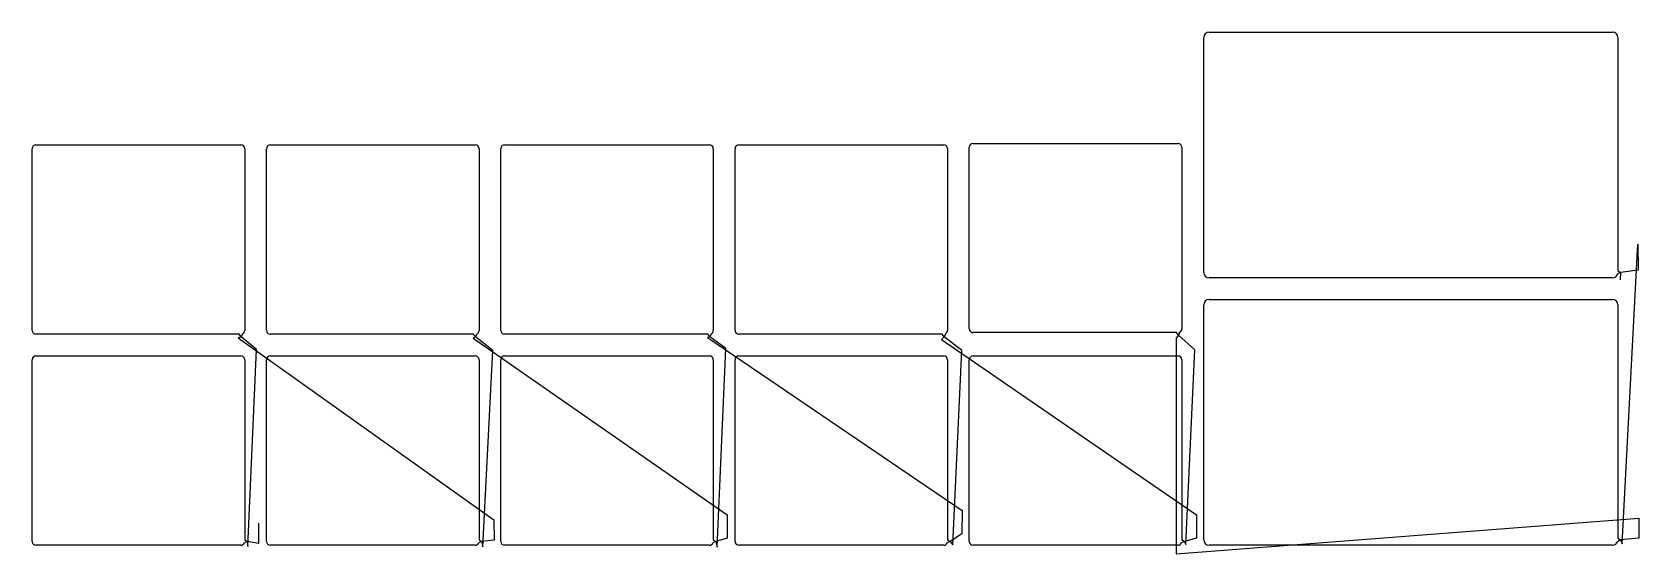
# Model space of a CAD drawing. Header units: metres. Extents: x 8 to 1490, y 0 to 481.
import ezdxf

# ---------------------------------------------------------------- set-up
doc = ezdxf.new("R2010")
doc.units = ezdxf.units.M

msp = doc.modelspace()

# ---------------------------------------------------------------- linework, layer by layer
at = {"layer": 'TOOL_0'}
for p, q in [((1088.328, 259.52), (1088.328, 476.02)), ((1093.328, 481.02), (1465.328, 481.02)), ((1470.328, 476.02), (1470.328, 261.02)), ((7.999, 206.074), (7.999, 373.574)), ((11.499, 377.074), (200.499, 377.074)), ((203.999, 373.574), (203.999, 206.074)), ((224.093, 206.074), (224.093, 373.574)), ((227.593, 377.074), (416.593, 377.074)), ((420.093, 373.574), (420.093, 206.074)), ((440.126, 206.074), (440.126, 373.574)), ((443.626, 377.074), (632.626, 377.074)), ((636.126, 373.574), (636.126, 206.074)), ((656.16, 206.074), (656.16, 373.574)), ((659.66, 377.074), (848.66, 377.074)), ((852.16, 373.574), (852.16, 206.074)), ((872.192, 207.466), (872.192, 374.966)), ((875.692, 378.466), (1064.692, 378.466)), ((1068.192, 374.966), (1068.192, 207.466)), ((1474.358, 9.321), (1488.686, 285.437)), ((1488.686, 285.437), (1488.875, 261.576)), ((1465.328, 254.52), (1093.328, 254.52)), ((1472.806, 259.327), (1470.1, 258.029)), ((1470.328, 261.02), (1472.807, 259.327)), ((1472.807, 259.327), (1472.428, 252.679)), ((1488.875, 261.576), (1472.806, 259.327)), ((1088.327, 13.016), (1088.327, 229.516)), ((1093.327, 234.516), (1465.327, 234.516)), ((1470.327, 229.516), (1470.327, 14.516)), ((198.999, 202.574), (11.499, 202.574)), ((200.775, 200.154), (197.944, 199.093)), ((197.944, 199.093), (433.747, 31.393)), ((200.775, 200.154), (198.999, 202.574)), ((201.981, 202.903), (200.775, 200.154)), ((214.842, 188.336), (200.775, 200.154)), ((415.093, 202.574), (227.593, 202.574)), ((416.869, 200.154), (414.688, 198.908)), ((414.688, 198.908), (648.792, 35.978)), ((416.869, 200.154), (415.093, 202.574)), ((418.075, 202.903), (416.869, 200.154)), ((432.839, 187.461), (416.869, 200.154)), ((631.126, 202.574), (443.626, 202.574)), ((632.902, 200.154), (630.751, 199.501)), ((630.751, 199.501), (865.48, 40.095)), ((632.902, 200.154), (631.126, 202.574)), ((634.108, 202.903), (632.902, 200.154)), ((647.741, 189.322), (632.902, 200.154)), ((847.16, 202.574), (659.66, 202.574)), ((848.936, 200.154), (846.685, 197.541)), ((846.685, 197.541), (1081.716, 36.13)), ((848.936, 200.154), (847.16, 202.574)), ((850.142, 202.903), (848.936, 200.154)), ((865.211, 187.492), (848.936, 200.154)), ((1063.192, 203.966), (875.692, 203.966)), ((1064.968, 201.546), (1062.907, 198.846)), ((1062.907, 198.846), (1062.907, 0)), ((1064.968, 201.546), (1063.192, 203.966)), ((1066.174, 204.295), (1064.968, 201.546)), ((1080.137, 188.205), (1064.968, 201.546)), ((8, 11.5), (8, 179)), ((11.5, 182.5), (200.5, 182.5)), ((204, 179), (204, 13.018)), ((206.953, 6.84), (214.842, 188.336)), ((224.093, 11.5), (224.093, 179)), ((227.593, 182.5), (416.593, 182.5)), ((420.093, 179), (420.093, 13.018)), ((423.488, 6.544), (432.839, 187.461)), ((440.126, 11.5), (440.126, 179)), ((443.626, 182.5), (632.626, 182.5)), ((636.126, 179), (636.126, 13.018)), ((639.681, 6.05), (647.741, 189.322)), ((656.16, 11.5), (656.16, 179)), ((659.66, 182.5), (848.66, 182.5)), ((852.16, 179), (852.16, 13.018)), ((856.853, 8.348), (865.211, 187.492)), ((872.192, 11.5), (872.192, 179)), ((875.692, 182.5), (1064.692, 182.5)), ((1068.192, 179), (1068.192, 13.018)), ((1071.836, 8.747), (1080.137, 188.205)), ((433.747, 31.393), (434.182, 12.622)), ((648.792, 35.978), (648.792, 14.391)), ((865.48, 40.095), (865.259, 18.54)), ((1062.907, 0), (1489.618, 32.827)), ((1081.716, 36.13), (1081.554, 14.51)), ((1489.618, 32.827), (1489.503, 14.394)), ((216.686, 28.441), (216.686, 9.69)), ((865.259, 18.54), (854.585, 11.248)), ((200.5, 8), (11.5, 8)), ((206.425, 11.248), (203.679, 10.035)), ((204, 13.018), (206.424, 11.248)), ((206.424, 11.248), (206.953, 6.84)), ((216.686, 9.69), (206.425, 11.248)), ((416.593, 8), (227.593, 8)), ((422.518, 11.248), (419.772, 10.035)), ((420.093, 13.018), (422.517, 11.248)), ((422.517, 11.248), (423.488, 6.544)), ((434.182, 12.622), (422.518, 11.248)), ((632.626, 8), (443.626, 8)), ((638.551, 11.248), (635.805, 10.035)), ((636.126, 13.018), (638.55, 11.248)), ((638.55, 11.248), (639.681, 6.05)), ((648.792, 14.391), (638.551, 11.248)), ((848.66, 8), (659.66, 8)), ((854.585, 11.248), (851.839, 10.035)), ((852.16, 13.018), (854.584, 11.248)), ((854.584, 11.248), (856.853, 8.348)), ((1064.692, 8), (875.692, 8)), ((1070.617, 11.248), (1067.871, 10.035)), ((1068.192, 13.018), (1070.616, 11.248)), ((1070.616, 11.248), (1071.836, 8.747)), ((1081.554, 14.51), (1070.617, 11.248)), ((1465.327, 8.016), (1093.327, 8.016)), ((1472.805, 12.823), (1470.099, 11.525)), ((1470.327, 14.516), (1472.806, 12.823)), ((1489.503, 14.394), (1472.805, 12.823)), ((1472.806, 12.823), (1474.358, 9.321))]:
    msp.add_line(p, q, dxfattribs=at)
for centre, radius, start, end in [((1093.328, 476.02), 5, 90, 180), ((1465.328, 476.02), 5, 0, 90), ((11.499, 373.574), 3.5, 90, 180), ((200.499, 373.574), 3.5, 0, 90), ((227.593, 373.574), 3.5, 90, 180), ((416.593, 373.574), 3.5, 0, 90), ((443.626, 373.574), 3.5, 90, 180), ((632.626, 373.574), 3.5, 0, 90), ((659.66, 373.574), 3.5, 90, 180), ((848.66, 373.574), 3.5, 0, 90), ((875.692, 374.966), 3.5, 90, 180), ((1064.692, 374.966), 3.5, 0, 90), ((1093.328, 259.52), 5, 180, 270), ((1465.328, 259.52), 5, 270, 342.64871), ((1093.327, 229.516), 5, 90, 180), ((1465.327, 229.516), 5, 0, 90), ((875.692, 207.466), 3.5, 180, 270), ((1064.692, 207.466), 3.5, 295.049527, 0), ((11.499, 206.074), 3.5, 180, 270), ((200.499, 206.074), 3.5, 295.049527, 0), ((227.593, 206.074), 3.5, 180, 270), ((416.593, 206.074), 3.5, 295.049527, 0), ((443.626, 206.074), 3.5, 180, 270), ((632.626, 206.074), 3.5, 295.049527, 0), ((659.66, 206.074), 3.5, 180, 270), ((848.66, 206.074), 3.5, 295.049527, 0), ((11.5, 179), 3.5, 90, 180), ((200.5, 179), 3.5, 0, 90), ((227.593, 179), 3.5, 90, 180), ((416.593, 179), 3.5, 0, 90), ((443.626, 179), 3.5, 90, 180), ((632.626, 179), 3.5, 0, 90), ((659.66, 179), 3.5, 90, 180), ((848.66, 179), 3.5, 0, 90), ((875.692, 179), 3.5, 90, 180), ((1064.692, 179), 3.5, 0, 90), ((11.5, 11.5), 3.5, 180, 270), ((200.5, 11.5), 3.5, 270, 335.258013), ((227.593, 11.5), 3.5, 180, 270), ((416.593, 11.5), 3.5, 270, 335.258013), ((443.626, 11.5), 3.5, 180, 270), ((632.626, 11.5), 3.5, 270, 335.258013), ((659.66, 11.5), 3.5, 180, 270), ((848.66, 11.5), 3.5, 270, 335.258013), ((875.692, 11.5), 3.5, 180, 270), ((1064.692, 11.5), 3.5, 270, 335.258013), ((1093.327, 13.016), 5, 180, 270), ((1465.327, 13.016), 5, 270, 342.64871)]:
    msp.add_arc(centre, radius, start, end, dxfattribs=at)

doc.saveas('drawing.dxf')
